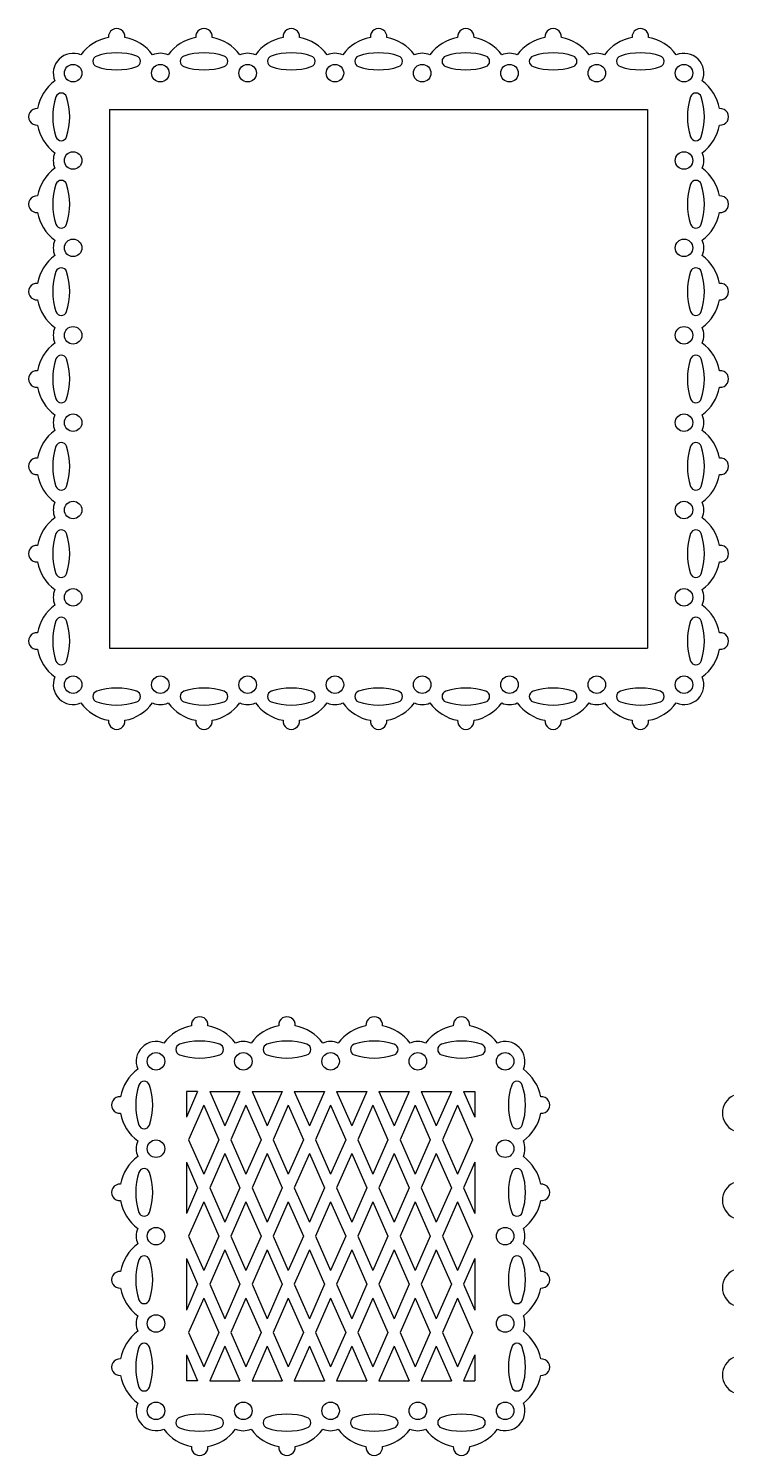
# Model space of a CAD drawing. Extents: x -354 to 222, y -54 to 209.
# Drawn here: x -201.6 to -74.2, y -50.7 to 207 of the extents above; entities that cross this region are included whole.
import ezdxf

# ---------------------------------------------------------------- set-up
doc = ezdxf.new("R2010")
doc.units = 0
doc.layers.get('0').update_dxf_attribs({"linetype": 'CONTINUOUS'})

msp = doc.modelspace()

# ---------------------------------------------------------------- linework, layer by layer
for p, q in [((-187.002821, 192.365359), (-187.002821, 95.101554)), ((-187.002821, 192.365359), (-89.739016, 192.365359)), ((-89.739016, 192.365359), (-89.739016, 95.101554)), ((-187.002821, 95.101554), (-89.739016, 95.101554)), ((-173.112718, 15.069152), (-173.112718, 10.423223)), ((-171.072359, 15.069152), (-173.112718, 15.069152)), ((-171.072359, 15.069152), (-173.112718, 10.423223)), ((-168.887985, 15.069152), (-166.157519, 8.851839)), ((-168.887985, 15.069152), (-163.427052, 15.069152)), ((-163.427052, 15.069152), (-166.157519, 8.851839)), ((-161.242679, 15.069152), (-158.512213, 8.851839)), ((-161.242679, 15.069152), (-155.781746, 15.069152)), ((-155.781746, 15.069152), (-158.512213, 8.851839)), ((-153.597373, 15.069152), (-150.866906, 8.851839)), ((-153.597373, 15.069152), (-148.13644, 15.069152)), ((-148.13644, 15.069152), (-150.866906, 8.851839)), ((-145.952067, 15.069152), (-143.2216, 8.851839)), ((-145.952067, 15.069152), (-140.491134, 15.069152)), ((-140.491134, 15.069152), (-143.2216, 8.851839)), ((-138.30676, 15.069152), (-135.576294, 8.851839)), ((-138.30676, 15.069152), (-132.845827, 15.069152)), ((-132.845827, 15.069152), (-135.576294, 8.851839)), ((-130.661454, 15.069152), (-127.930988, 8.851839)), ((-130.661454, 15.069152), (-125.200521, 15.069152)), ((-125.200521, 15.069152), (-127.930988, 8.851839)), ((-123.016148, 15.069152), (-120.975789, 10.423223)), ((-123.016148, 15.069152), (-120.975789, 15.069152)), ((-120.975789, 15.069152), (-120.975789, 10.423223)), ((-169.980172, 12.582227), (-172.710639, 6.364914)), ((-169.980172, 12.582227), (-167.249706, 6.364914)), ((-162.334866, 12.582227), (-165.065332, 6.364914)), ((-162.334866, 12.582227), (-159.604399, 6.364914)), ((-154.68956, 12.582227), (-157.420026, 6.364914)), ((-154.68956, 12.582227), (-151.959093, 6.364914)), ((-147.044253, 12.582227), (-149.77472, 6.364914)), ((-147.044253, 12.582227), (-144.313787, 6.364914)), ((-139.398947, 12.582227), (-142.129414, 6.364914)), ((-139.398947, 12.582227), (-136.66848, 6.364914)), ((-131.753641, 12.582227), (-134.484107, 6.364914)), ((-131.753641, 12.582227), (-129.023174, 6.364914)), ((-124.108334, 12.582227), (-126.838801, 6.364914)), ((-124.108334, 12.582227), (-121.377868, 6.364914)), ((-172.710639, 6.364914), (-169.980172, 0.147601)), ((-167.249706, 6.364914), (-169.980172, 0.147601)), ((-165.065332, 6.364914), (-162.334866, 0.147601)), ((-159.604399, 6.364914), (-162.334866, 0.147601)), ((-157.420026, 6.364914), (-154.68956, 0.147601)), ((-151.959093, 6.364914), (-154.68956, 0.147601)), ((-149.77472, 6.364914), (-147.044253, 0.147601)), ((-144.313787, 6.364914), (-147.044253, 0.147601)), ((-142.129414, 6.364914), (-139.398947, 0.147601)), ((-136.66848, 6.364914), (-139.398947, 0.147601)), ((-134.484107, 6.364914), (-131.753641, 0.147601)), ((-129.023174, 6.364914), (-131.753641, 0.147601)), ((-126.838801, 6.364914), (-124.108334, 0.147601)), ((-121.377868, 6.364914), (-124.108334, 0.147601)), ((-166.157519, 3.877989), (-168.887985, -2.339324)), ((-166.157519, 3.877989), (-163.427052, -2.339324)), ((-158.512213, 3.877989), (-161.242679, -2.339324)), ((-158.512213, 3.877989), (-155.781746, -2.339324)), ((-150.866906, 3.877989), (-153.597373, -2.339324)), ((-150.866906, 3.877989), (-148.13644, -2.339324)), ((-143.2216, 3.877989), (-145.952067, -2.339324)), ((-143.2216, 3.877989), (-140.491134, -2.339324)), ((-135.576294, 3.877989), (-138.30676, -2.339324)), ((-135.576294, 3.877989), (-132.845827, -2.339324)), ((-127.930988, 3.877989), (-130.661454, -2.339324)), ((-127.930988, 3.877989), (-125.200521, -2.339324)), ((-173.112718, 2.306604), (-171.072359, -2.339324)), ((-173.112718, 2.306604), (-173.112718, -6.985253)), ((-120.975789, 2.306604), (-123.016148, -2.339324)), ((-120.975789, 2.306604), (-120.975789, -6.985253)), ((-171.072359, -2.339324), (-173.112718, -6.985253)), ((-168.887985, -2.339324), (-166.157519, -8.556637)), ((-163.427052, -2.339324), (-166.157519, -8.556637)), ((-161.242679, -2.339324), (-158.512213, -8.556637)), ((-155.781746, -2.339324), (-158.512213, -8.556637)), ((-153.597373, -2.339324), (-150.866906, -8.556637)), ((-148.13644, -2.339324), (-150.866906, -8.556637)), ((-145.952067, -2.339324), (-143.2216, -8.556637)), ((-140.491134, -2.339324), (-143.2216, -8.556637)), ((-138.30676, -2.339324), (-135.576294, -8.556637)), ((-132.845827, -2.339324), (-135.576294, -8.556637)), ((-130.661454, -2.339324), (-127.930988, -8.556637)), ((-125.200521, -2.339324), (-127.930988, -8.556637)), ((-123.016148, -2.339324), (-120.975789, -6.985253)), ((-169.980172, -4.82625), (-172.710639, -11.043562)), ((-169.980172, -4.82625), (-167.249706, -11.043562)), ((-162.334866, -4.82625), (-165.065332, -11.043562)), ((-162.334866, -4.82625), (-159.604399, -11.043562)), ((-154.68956, -4.82625), (-157.420026, -11.043562)), ((-154.68956, -4.82625), (-151.959093, -11.043562)), ((-147.044253, -4.82625), (-149.77472, -11.043562)), ((-147.044253, -4.82625), (-144.313787, -11.043562)), ((-139.398947, -4.82625), (-142.129414, -11.043562)), ((-139.398947, -4.82625), (-136.66848, -11.043562)), ((-131.753641, -4.82625), (-134.484107, -11.043562)), ((-131.753641, -4.82625), (-129.023174, -11.043562)), ((-124.108334, -4.82625), (-126.838801, -11.043562)), ((-124.108334, -4.82625), (-121.377868, -11.043562)), ((-172.710639, -11.043562), (-169.980172, -17.260875)), ((-167.249706, -11.043562), (-169.980172, -17.260875)), ((-165.065332, -11.043562), (-162.334866, -17.260875)), ((-159.604399, -11.043562), (-162.334866, -17.260875)), ((-157.420026, -11.043562), (-154.68956, -17.260875)), ((-151.959093, -11.043562), (-154.68956, -17.260875)), ((-149.77472, -11.043562), (-147.044253, -17.260875)), ((-144.313787, -11.043562), (-147.044253, -17.260875)), ((-142.129414, -11.043562), (-139.398947, -17.260875)), ((-136.66848, -11.043562), (-139.398947, -17.260875)), ((-134.484107, -11.043562), (-131.753641, -17.260875)), ((-129.023174, -11.043562), (-131.753641, -17.260875)), ((-126.838801, -11.043562), (-124.108334, -17.260875)), ((-121.377868, -11.043562), (-124.108334, -17.260875)), ((-173.112718, -15.101872), (-171.072359, -19.7478)), ((-173.112718, -15.101872), (-173.112718, -24.393729)), ((-166.157519, -13.530488), (-168.887985, -19.7478)), ((-166.157519, -13.530488), (-163.427052, -19.7478)), ((-158.512213, -13.530488), (-161.242679, -19.7478)), ((-158.512213, -13.530488), (-155.781746, -19.7478)), ((-150.866906, -13.530488), (-153.597373, -19.7478)), ((-150.866906, -13.530488), (-148.13644, -19.7478)), ((-143.2216, -13.530488), (-145.952067, -19.7478)), ((-143.2216, -13.530488), (-140.491134, -19.7478)), ((-135.576294, -13.530488), (-138.30676, -19.7478)), ((-135.576294, -13.530488), (-132.845827, -19.7478)), ((-127.930988, -13.530488), (-130.661454, -19.7478)), ((-127.930988, -13.530488), (-125.200521, -19.7478)), ((-120.975789, -15.101872), (-123.016148, -19.7478)), ((-120.975789, -15.101872), (-120.975789, -24.393729)), ((-171.072359, -19.7478), (-173.112718, -24.393729)), ((-168.887985, -19.7478), (-166.157519, -25.965113)), ((-163.427052, -19.7478), (-166.157519, -25.965113)), ((-161.242679, -19.7478), (-158.512213, -25.965113)), ((-155.781746, -19.7478), (-158.512213, -25.965113)), ((-153.597373, -19.7478), (-150.866906, -25.965113)), ((-148.13644, -19.7478), (-150.866906, -25.965113)), ((-145.952067, -19.7478), (-143.2216, -25.965113)), ((-140.491134, -19.7478), (-143.2216, -25.965113)), ((-138.30676, -19.7478), (-135.576294, -25.965113)), ((-132.845827, -19.7478), (-135.576294, -25.965113)), ((-130.661454, -19.7478), (-127.930988, -25.965113)), ((-125.200521, -19.7478), (-127.930988, -25.965113)), ((-123.016148, -19.7478), (-120.975789, -24.393729)), ((-169.980172, -22.234726), (-172.710639, -28.452039)), ((-169.980172, -22.234726), (-167.249706, -28.452039)), ((-162.334866, -22.234726), (-165.065332, -28.452039)), ((-162.334866, -22.234726), (-159.604399, -28.452039)), ((-154.68956, -22.234726), (-157.420026, -28.452039)), ((-154.68956, -22.234726), (-151.959093, -28.452039)), ((-147.044253, -22.234726), (-149.77472, -28.452039)), ((-147.044253, -22.234726), (-144.313787, -28.452039)), ((-139.398947, -22.234726), (-142.129414, -28.452039)), ((-139.398947, -22.234726), (-136.66848, -28.452039)), ((-131.753641, -22.234726), (-134.484107, -28.452039)), ((-131.753641, -22.234726), (-129.023174, -28.452039)), ((-124.108334, -22.234726), (-126.838801, -28.452039)), ((-124.108334, -22.234726), (-121.377868, -28.452039)), ((-172.710639, -28.452039), (-169.980172, -34.669351)), ((-167.249706, -28.452039), (-169.980172, -34.669351)), ((-165.065332, -28.452039), (-162.334866, -34.669351)), ((-159.604399, -28.452039), (-162.334866, -34.669351)), ((-157.420026, -28.452039), (-154.68956, -34.669351)), ((-151.959093, -28.452039), (-154.68956, -34.669351)), ((-149.77472, -28.452039), (-147.044253, -34.669351)), ((-144.313787, -28.452039), (-147.044253, -34.669351)), ((-142.129414, -28.452039), (-139.398947, -34.669351)), ((-136.66848, -28.452039), (-139.398947, -34.669351)), ((-134.484107, -28.452039), (-131.753641, -34.669351)), ((-129.023174, -28.452039), (-131.753641, -34.669351)), ((-126.838801, -28.452039), (-124.108334, -34.669351)), ((-121.377868, -28.452039), (-124.108334, -34.669351)), ((-173.112718, -32.510348), (-171.072359, -37.156277)), ((-173.112718, -32.510348), (-173.112718, -37.156277)), ((-166.157519, -30.938964), (-168.887985, -37.156277)), ((-166.157519, -30.938964), (-163.427052, -37.156277)), ((-158.512213, -30.938964), (-161.242679, -37.156277)), ((-158.512213, -30.938964), (-155.781746, -37.156277)), ((-150.866906, -30.938964), (-153.597373, -37.156277)), ((-150.866906, -30.938964), (-148.13644, -37.156277)), ((-143.2216, -30.938964), (-145.952067, -37.156277)), ((-143.2216, -30.938964), (-140.491134, -37.156277)), ((-135.576294, -30.938964), (-138.30676, -37.156277)), ((-135.576294, -30.938964), (-132.845827, -37.156277)), ((-127.930988, -30.938964), (-130.661454, -37.156277)), ((-127.930988, -30.938964), (-125.200521, -37.156277)), ((-120.975789, -32.510348), (-123.016148, -37.156277)), ((-120.975789, -32.510348), (-120.975789, -37.156277)), ((-171.072359, -37.156277), (-173.112718, -37.156277)), ((-168.887985, -37.156277), (-163.427052, -37.156277)), ((-161.242679, -37.156277), (-155.781746, -37.156277)), ((-153.597373, -37.156277), (-148.13644, -37.156277)), ((-145.952067, -37.156277), (-140.491134, -37.156277)), ((-138.30676, -37.156277), (-132.845827, -37.156277)), ((-130.661454, -37.156277), (-125.200521, -37.156277)), ((-123.016148, -37.156277), (-120.975789, -37.156277))]:
    msp.add_line(p, q)
for centre in [(-193.585607, 198.948145), (-177.809982, 198.948145), (-162.034357, 198.948145), (-146.258731, 198.948145), (-130.483106, 198.948145), (-114.707481, 198.948145), (-98.931856, 198.948145), (-83.15623, 198.948145), (-193.585607, 183.17252), (-83.15623, 183.17252), (-193.585607, 167.396895), (-83.15623, 167.396895), (-193.585607, 151.621269), (-83.15623, 151.621269), (-193.585607, 135.845644), (-83.15623, 135.845644), (-193.585607, 120.070019), (-83.15623, 120.070019), (-193.585607, 104.294394), (-83.15623, 104.294394), (-193.585607, 88.518769), (-177.809982, 88.518769), (-162.034357, 88.518769), (-146.258731, 88.518769), (-130.483106, 88.518769), (-114.707481, 88.518769), (-98.931856, 88.518769), (-83.15623, 88.518769), (-178.595504, 20.507688), (-162.819879, 20.507688), (-147.044253, 20.507688), (-131.268628, 20.507688), (-115.493003, 20.507688), (-178.595504, 4.732063), (-115.493003, 4.732063), (-178.595504, -11.043562), (-115.493003, -11.043562), (-178.595504, -26.819188), (-115.493003, -26.819188), (-178.595504, -42.594813), (-162.819879, -42.594813), (-147.044253, -42.594813), (-131.268628, -42.594813), (-115.493003, -42.594813)]:
    msp.add_circle(centre, 1.582786)
for centre, radius, start, end in [((-185.697794, 205.512855), 1.493279, 354.694801, 185.305199), ((-169.922169, 205.512855), 1.493279, 354.694801, 185.305199), ((-154.146544, 205.512855), 1.493279, 354.694801, 185.305199), ((-138.370919, 205.512855), 1.493279, 354.694801, 185.305199), ((-122.595294, 205.512855), 1.493279, 354.694801, 185.305199), ((-106.819668, 205.512855), 1.493279, 354.694801, 185.305199), ((-91.044043, 205.512855), 1.493279, 354.694801, 185.305199), ((-185.697794, 197.43767), 8.075186, 100.610398, 143.455798), ((-185.697794, 197.43767), 8.075186, 36.544202, 79.389602), ((-169.922169, 197.43767), 8.075186, 100.610398, 143.455798), ((-169.922169, 197.43767), 8.075186, 36.544202, 79.389602), ((-154.146544, 197.43767), 8.075186, 100.610398, 143.455798), ((-154.146544, 197.43767), 8.075186, 36.544202, 79.389602), ((-138.370919, 197.43767), 8.075186, 100.610398, 143.455798), ((-138.370919, 197.43767), 8.075186, 36.544202, 79.389602), ((-122.595294, 197.43767), 8.075186, 100.610398, 143.455798), ((-122.595294, 197.43767), 8.075186, 36.544202, 79.389602), ((-106.819668, 197.43767), 8.075186, 100.610398, 143.455798), ((-106.819668, 197.43767), 8.075186, 36.544202, 79.389602), ((-91.044043, 197.43767), 8.075186, 100.610398, 143.455798), ((-91.044043, 197.43767), 8.075186, 36.544202, 79.389602), ((-193.585607, 198.948145), 3.582786, 66.994427, 203.005573), ((-188.997794, 201.08591), 1.005027, 108.543633, 251.456367), ((-185.697794, 191.170129), 11.455513, 71.580477, 108.419523), ((-182.397794, 201.08591), 1.005027, 288.543633, 71.456367), ((-177.809982, 198.948145), 3.582786, 66.994427, 113.005573), ((-173.222169, 201.08591), 1.005027, 108.543633, 251.456367), ((-169.922169, 191.170129), 11.455513, 71.580477, 108.419523), ((-166.622169, 201.08591), 1.005027, 288.543633, 71.456367), ((-162.034357, 198.948145), 3.582786, 66.994427, 113.005573), ((-157.446544, 201.08591), 1.005027, 108.543633, 251.456367), ((-154.146544, 191.170129), 11.455513, 71.580477, 108.419523), ((-150.846544, 201.08591), 1.005027, 288.543633, 71.456367), ((-146.258731, 198.948145), 3.582786, 66.994427, 113.005573), ((-141.670919, 201.08591), 1.005027, 108.543633, 251.456367), ((-138.370919, 191.170129), 11.455513, 71.580477, 108.419523), ((-135.070919, 201.08591), 1.005027, 288.543633, 71.456367), ((-130.483106, 198.948145), 3.582786, 66.994427, 113.005573), ((-125.895294, 201.08591), 1.005027, 108.543633, 251.456367), ((-122.595294, 191.170129), 11.455513, 71.580477, 108.419523), ((-119.295294, 201.08591), 1.005027, 288.543633, 71.456367), ((-114.707481, 198.948145), 3.582786, 66.994427, 113.005573), ((-110.119668, 201.08591), 1.005027, 108.543633, 251.456367), ((-106.819668, 191.170129), 11.455513, 71.580477, 108.419523), ((-103.519668, 201.08591), 1.005027, 288.543633, 71.456367), ((-98.931856, 198.948145), 3.582786, 66.994427, 113.005573), ((-94.344043, 201.08591), 1.005027, 108.543633, 251.456367), ((-91.044043, 191.170129), 11.455513, 71.580477, 108.419523), ((-87.744043, 201.08591), 1.005027, 288.543633, 71.456367), ((-83.15623, 198.948145), 3.582786, 336.994427, 113.005573), ((-185.697794, 211.001692), 11.455513, 251.580477, 288.419523), ((-169.922169, 211.001692), 11.455513, 251.580477, 288.419523), ((-154.146544, 211.001692), 11.455513, 251.580477, 288.419523), ((-138.370919, 211.001692), 11.455513, 251.580477, 288.419523), ((-122.595294, 211.001692), 11.455513, 251.580477, 288.419523), ((-106.819668, 211.001692), 11.455513, 251.580477, 288.419523), ((-91.044043, 211.001692), 11.455513, 251.580477, 288.419523), ((-192.075132, 191.060333), 8.075186, 126.544202, 169.389602), ((-84.666706, 191.060333), 8.075186, 10.610398, 53.455798), ((-185.80759, 191.060333), 11.455513, 161.580477, 198.419523), ((-195.723372, 194.360333), 1.005027, 18.543633, 161.456367), ((-205.639154, 191.060333), 11.455513, 341.580477, 18.419523), ((-71.102684, 191.060333), 11.455513, 161.580477, 198.419523), ((-81.018466, 194.360333), 1.005027, 18.543633, 161.456367), ((-90.934247, 191.060333), 11.455513, 341.580477, 18.419523), ((-200.150317, 191.060333), 1.493279, 84.694801, 275.305199), ((-76.59152, 191.060333), 1.493279, 264.694801, 95.305199), ((-192.075132, 191.060333), 8.075186, 190.610398, 233.455798), ((-84.666706, 191.060333), 8.075186, 306.544202, 349.389602), ((-195.723372, 187.760333), 1.005027, 198.543633, 341.456367), ((-81.018466, 187.760333), 1.005027, 198.543633, 341.456367), ((-193.585607, 183.17252), 3.582786, 156.994427, 203.005573), ((-83.15623, 183.17252), 3.582786, 336.994427, 23.005573), ((-192.075132, 175.284707), 8.075186, 126.544202, 169.389602), ((-84.666706, 175.284707), 8.075186, 10.610398, 53.455798), ((-185.80759, 175.284707), 11.455513, 161.580477, 198.419523), ((-195.723372, 178.584707), 1.005027, 18.543633, 161.456367), ((-205.639154, 175.284707), 11.455513, 341.580477, 18.419523), ((-71.102684, 175.284707), 11.455513, 161.580477, 198.419523), ((-81.018466, 178.584707), 1.005027, 18.543633, 161.456367), ((-90.934247, 175.284707), 11.455513, 341.580477, 18.419523), ((-200.150317, 175.284707), 1.493279, 84.694801, 275.305199), ((-76.59152, 175.284707), 1.493279, 264.694801, 95.305199), ((-192.075132, 175.284707), 8.075186, 190.610398, 233.455798), ((-84.666706, 175.284707), 8.075186, 306.544202, 349.389602), ((-195.723372, 171.984707), 1.005027, 198.543633, 341.456367), ((-81.018466, 171.984707), 1.005027, 198.543633, 341.456367), ((-193.585607, 167.396895), 3.582786, 156.994427, 203.005573), ((-83.15623, 167.396895), 3.582786, 336.994427, 23.005573), ((-192.075132, 159.509082), 8.075186, 126.544202, 169.389602), ((-84.666706, 159.509082), 8.075186, 10.610398, 53.455798), ((-185.80759, 159.509082), 11.455513, 161.580477, 198.419523), ((-195.723372, 162.809082), 1.005027, 18.543633, 161.456367), ((-205.639154, 159.509082), 11.455513, 341.580477, 18.419523), ((-71.102684, 159.509082), 11.455513, 161.580477, 198.419523), ((-81.018466, 162.809082), 1.005027, 18.543633, 161.456367), ((-90.934247, 159.509082), 11.455513, 341.580477, 18.419523), ((-200.150317, 159.509082), 1.493279, 84.694801, 275.305199), ((-76.59152, 159.509082), 1.493279, 264.694801, 95.305199), ((-192.075132, 159.509082), 8.075186, 190.610398, 233.455798), ((-84.666706, 159.509082), 8.075186, 306.544202, 349.389602), ((-195.723372, 156.209082), 1.005027, 198.543633, 341.456367), ((-81.018466, 156.209082), 1.005027, 198.543633, 341.456367), ((-193.585607, 151.621269), 3.582786, 156.994427, 203.005573), ((-83.15623, 151.621269), 3.582786, 336.994427, 23.005573), ((-192.075132, 143.733457), 8.075186, 126.544202, 169.389602), ((-84.666706, 143.733457), 8.075186, 10.610398, 53.455798), ((-185.80759, 143.733457), 11.455513, 161.580477, 198.419523), ((-195.723372, 147.033457), 1.005027, 18.543633, 161.456367), ((-205.639154, 143.733457), 11.455513, 341.580477, 18.419523), ((-71.102684, 143.733457), 11.455513, 161.580477, 198.419523), ((-81.018466, 147.033457), 1.005027, 18.543633, 161.456367), ((-90.934247, 143.733457), 11.455513, 341.580477, 18.419523), ((-200.150317, 143.733457), 1.493279, 84.694801, 275.305199), ((-76.59152, 143.733457), 1.493279, 264.694801, 95.305199), ((-192.075132, 143.733457), 8.075186, 190.610398, 233.455798), ((-84.666706, 143.733457), 8.075186, 306.544202, 349.389602), ((-195.723372, 140.433457), 1.005027, 198.543633, 341.456367), ((-81.018466, 140.433457), 1.005027, 198.543633, 341.456367), ((-193.585607, 135.845644), 3.582786, 156.994427, 203.005573), ((-83.15623, 135.845644), 3.582786, 336.994427, 23.005573), ((-192.075132, 127.957832), 8.075186, 126.544202, 169.389602), ((-84.666706, 127.957832), 8.075186, 10.610398, 53.455798), ((-185.80759, 127.957832), 11.455513, 161.580477, 198.419523), ((-195.723372, 131.257832), 1.005027, 18.543633, 161.456367), ((-205.639154, 127.957832), 11.455513, 341.580477, 18.419523), ((-71.102684, 127.957832), 11.455513, 161.580477, 198.419523), ((-81.018466, 131.257832), 1.005027, 18.543633, 161.456367), ((-90.934247, 127.957832), 11.455513, 341.580477, 18.419523), ((-200.150317, 127.957832), 1.493279, 84.694801, 275.305199), ((-76.59152, 127.957832), 1.493279, 264.694801, 95.305199), ((-192.075132, 127.957832), 8.075186, 190.610398, 233.455798), ((-84.666706, 127.957832), 8.075186, 306.544202, 349.389602), ((-195.723372, 124.657832), 1.005027, 198.543633, 341.456367), ((-81.018466, 124.657832), 1.005027, 198.543633, 341.456367), ((-193.585607, 120.070019), 3.582786, 156.994427, 203.005573), ((-83.15623, 120.070019), 3.582786, 336.994427, 23.005573), ((-192.075132, 112.182206), 8.075186, 126.544202, 169.389602), ((-84.666706, 112.182206), 8.075186, 10.610398, 53.455798), ((-195.723372, 115.482206), 1.005027, 18.543633, 161.456367), ((-81.018466, 115.482206), 1.005027, 18.543633, 161.456367), ((-200.150317, 112.182206), 1.493279, 84.694801, 275.305199), ((-185.80759, 112.182206), 11.455513, 161.580477, 198.419523), ((-205.639154, 112.182206), 11.455513, 341.580477, 18.419523), ((-71.102684, 112.182206), 11.455513, 161.580477, 198.419523), ((-90.934247, 112.182206), 11.455513, 341.580477, 18.419523), ((-76.59152, 112.182206), 1.493279, 264.694801, 95.305199), ((-192.075132, 112.182206), 8.075186, 190.610398, 233.455798), ((-195.723372, 108.882206), 1.005027, 198.543633, 341.456367), ((-81.018466, 108.882206), 1.005027, 198.543633, 341.456367), ((-84.666706, 112.182206), 8.075186, 306.544202, 349.389602), ((-193.585607, 104.294394), 3.582786, 156.994427, 203.005573), ((-83.15623, 104.294394), 3.582786, 336.994427, 23.005573), ((-192.075132, 96.406581), 8.075186, 126.544202, 169.389602), ((-195.723372, 99.706581), 1.005027, 18.543633, 161.456367), ((-81.018466, 99.706581), 1.005027, 18.543633, 161.456367), ((-84.666706, 96.406581), 8.075186, 10.610398, 53.455798), ((-185.80759, 96.406581), 11.455513, 161.580477, 198.419523), ((-205.639154, 96.406581), 11.455513, 341.580477, 18.419523), ((-71.102684, 96.406581), 11.455513, 161.580477, 198.419523), ((-90.934247, 96.406581), 11.455513, 341.580477, 18.419523), ((-200.150317, 96.406581), 1.493279, 84.694801, 275.305199), ((-76.59152, 96.406581), 1.493279, 264.694801, 95.305199), ((-192.075132, 96.406581), 8.075186, 190.610398, 233.455798), ((-195.723372, 93.106581), 1.005027, 198.543633, 341.456367), ((-81.018466, 93.106581), 1.005027, 198.543633, 341.456367), ((-84.666706, 96.406581), 8.075186, 306.544202, 349.389602), ((-193.585607, 88.518769), 3.582786, 156.994427, 293.005573), ((-185.697794, 76.465222), 11.455513, 71.580477, 108.419523), ((-169.922169, 76.465222), 11.455513, 71.580477, 108.419523), ((-154.146544, 76.465222), 11.455513, 71.580477, 108.419523), ((-138.370919, 76.465222), 11.455513, 71.580477, 108.419523), ((-122.595294, 76.465222), 11.455513, 71.580477, 108.419523), ((-106.819668, 76.465222), 11.455513, 71.580477, 108.419523), ((-91.044043, 76.465222), 11.455513, 71.580477, 108.419523), ((-83.15623, 88.518769), 3.582786, 246.994427, 23.005573), ((-185.697794, 90.029244), 8.075186, 216.544202, 259.389602), ((-188.997794, 86.381004), 1.005027, 108.543633, 251.456367), ((-185.697794, 96.296785), 11.455513, 251.580477, 288.419523), ((-185.697794, 90.029244), 8.075186, 280.610398, 323.455798), ((-182.397794, 86.381004), 1.005027, 288.543633, 71.456367), ((-177.809982, 88.518769), 3.582786, 246.994427, 293.005573), ((-169.922169, 90.029244), 8.075186, 216.544202, 259.389602), ((-173.222169, 86.381004), 1.005027, 108.543633, 251.456367), ((-169.922169, 96.296785), 11.455513, 251.580477, 288.419523), ((-169.922169, 90.029244), 8.075186, 280.610398, 323.455798), ((-166.622169, 86.381004), 1.005027, 288.543633, 71.456367), ((-162.034357, 88.518769), 3.582786, 246.994427, 293.005573), ((-154.146544, 90.029244), 8.075186, 216.544202, 259.389602), ((-157.446544, 86.381004), 1.005027, 108.543633, 251.456367), ((-154.146544, 96.296785), 11.455513, 251.580477, 288.419523), ((-154.146544, 90.029244), 8.075186, 280.610398, 323.455798), ((-150.846544, 86.381004), 1.005027, 288.543633, 71.456367), ((-146.258731, 88.518769), 3.582786, 246.994427, 293.005573), ((-138.370919, 90.029244), 8.075186, 216.544202, 259.389602), ((-141.670919, 86.381004), 1.005027, 108.543633, 251.456367), ((-138.370919, 96.296785), 11.455513, 251.580477, 288.419523), ((-138.370919, 90.029244), 8.075186, 280.610398, 323.455798), ((-135.070919, 86.381004), 1.005027, 288.543633, 71.456367), ((-130.483106, 88.518769), 3.582786, 246.994427, 293.005573), ((-122.595294, 90.029244), 8.075186, 216.544202, 259.389602), ((-125.895294, 86.381004), 1.005027, 108.543633, 251.456367), ((-122.595294, 96.296785), 11.455513, 251.580477, 288.419523), ((-122.595294, 90.029244), 8.075186, 280.610398, 323.455798), ((-119.295294, 86.381004), 1.005027, 288.543633, 71.456367), ((-114.707481, 88.518769), 3.582786, 246.994427, 293.005573), ((-106.819668, 90.029244), 8.075186, 216.544202, 259.389602), ((-110.119668, 86.381004), 1.005027, 108.543633, 251.456367), ((-106.819668, 96.296785), 11.455513, 251.580477, 288.419523), ((-106.819668, 90.029244), 8.075186, 280.610398, 323.455798), ((-103.519668, 86.381004), 1.005027, 288.543633, 71.456367), ((-98.931856, 88.518769), 3.582786, 246.994427, 293.005573), ((-91.044043, 90.029244), 8.075186, 216.544202, 259.389602), ((-94.344043, 86.381004), 1.005027, 108.543633, 251.456367), ((-91.044043, 96.296785), 11.455513, 251.580477, 288.419523), ((-91.044043, 90.029244), 8.075186, 280.610398, 323.455798), ((-87.744043, 86.381004), 1.005027, 288.543633, 71.456367), ((-185.697794, 81.954058), 1.493279, 174.694801, 5.305199), ((-169.922169, 81.954058), 1.493279, 174.694801, 5.305199), ((-154.146544, 81.954058), 1.493279, 174.694801, 5.305199), ((-138.370919, 81.954058), 1.493279, 174.694801, 5.305199), ((-122.595294, 81.954058), 1.493279, 174.694801, 5.305199), ((-106.819668, 81.954058), 1.493279, 174.694801, 5.305199), ((-91.044043, 81.954058), 1.493279, 174.694801, 5.305199), ((-170.707691, 27.072398), 1.493279, 354.694801, 185.305199), ((-154.932066, 27.072398), 1.493279, 354.694801, 185.305199), ((-139.156441, 27.072398), 1.493279, 354.694801, 185.305199), ((-123.380815, 27.072398), 1.493279, 354.694801, 185.305199), ((-170.707691, 18.997213), 8.075186, 100.610398, 143.455798), ((-170.707691, 18.997213), 8.075186, 36.544202, 79.389602), ((-154.932066, 18.997213), 8.075186, 100.610398, 143.455798), ((-154.932066, 18.997213), 8.075186, 36.544202, 79.389602), ((-139.156441, 18.997213), 8.075186, 100.610398, 143.455798), ((-139.156441, 18.997213), 8.075186, 36.544202, 79.389602), ((-123.380815, 18.997213), 8.075186, 100.610398, 143.455798), ((-123.380815, 18.997213), 8.075186, 36.544202, 79.389602), ((-178.595504, 20.507688), 3.582786, 66.994427, 203.005573), ((-174.007691, 22.645453), 1.005027, 108.543633, 251.456367), ((-170.707691, 12.729671), 11.455513, 71.580477, 108.419523), ((-167.407691, 22.645453), 1.005027, 288.543633, 71.456367), ((-162.819879, 20.507688), 3.582786, 66.994427, 113.005573), ((-158.232066, 22.645453), 1.005027, 108.543633, 251.456367), ((-154.932066, 12.729671), 11.455513, 71.580477, 108.419523), ((-151.632066, 22.645453), 1.005027, 288.543633, 71.456367), ((-147.044253, 20.507688), 3.582786, 66.994427, 113.005573), ((-142.456441, 22.645453), 1.005027, 108.543633, 251.456367), ((-139.156441, 12.729671), 11.455513, 71.580477, 108.419523), ((-135.856441, 22.645453), 1.005027, 288.543633, 71.456367), ((-131.268628, 20.507688), 3.582786, 66.994427, 113.005573), ((-126.680815, 22.645453), 1.005027, 108.543633, 251.456367), ((-123.380815, 12.729671), 11.455513, 71.580477, 108.419523), ((-120.080815, 22.645453), 1.005027, 288.543633, 71.456367), ((-115.493003, 20.507688), 3.582786, 336.994427, 113.005573), ((-170.707691, 32.561234), 11.455513, 251.580477, 288.419523), ((-154.932066, 32.561234), 11.455513, 251.580477, 288.419523), ((-139.156441, 32.561234), 11.455513, 251.580477, 288.419523), ((-123.380815, 32.561234), 11.455513, 251.580477, 288.419523), ((-177.085028, 12.619875), 8.075186, 126.544202, 169.389602), ((-117.003478, 12.619875), 8.075186, 10.610398, 53.455798), ((-170.817487, 12.619875), 11.455513, 161.580477, 198.419523), ((-180.733269, 15.919875), 1.005027, 18.543633, 161.456367), ((-190.64905, 12.619875), 11.455513, 341.580477, 18.419523), ((-103.439456, 12.619875), 11.455513, 161.580477, 198.419523), ((-113.355238, 15.919875), 1.005027, 18.543633, 161.456367), ((-123.271019, 12.619875), 11.455513, 341.580477, 18.419523), ((-185.160214, 12.619875), 1.493279, 84.694801, 275.305199), ((-108.928292, 12.619875), 1.493279, 264.694801, 95.305199), ((-72.726823, 11.202485), 3.493279, 115.2856, 244.7144), ((-177.085028, 12.619875), 8.075186, 190.610398, 233.455798), ((-117.003478, 12.619875), 8.075186, 306.544202, 349.389602), ((-180.733269, 9.319875), 1.005027, 198.543633, 341.456367), ((-113.355238, 9.319875), 1.005027, 198.543633, 341.456367), ((-178.595504, 4.732063), 3.582786, 156.994427, 203.005573), ((-115.493003, 4.732063), 3.582786, 336.994427, 23.005573), ((-177.085028, -3.15575), 8.075186, 126.544202, 169.389602), ((-117.003478, -3.15575), 8.075186, 10.610398, 53.455798), ((-170.817487, -3.15575), 11.455513, 161.580477, 198.419523), ((-180.733269, 0.14425), 1.005027, 18.543633, 161.456367), ((-190.64905, -3.15575), 11.455513, 341.580477, 18.419523), ((-103.439456, -3.15575), 11.455513, 161.580477, 198.419523), ((-113.355238, 0.14425), 1.005027, 18.543633, 161.456367), ((-123.271019, -3.15575), 11.455513, 341.580477, 18.419523), ((-185.160214, -3.15575), 1.493279, 84.694801, 275.305199), ((-108.928292, -3.15575), 1.493279, 264.694801, 95.305199), ((-72.726823, -4.573141), 3.493279, 115.2856, 244.7144), ((-177.085028, -3.15575), 8.075186, 190.610398, 233.455798), ((-117.003478, -3.15575), 8.075186, 306.544202, 349.389602), ((-180.733269, -6.45575), 1.005027, 198.543633, 341.456367), ((-113.355238, -6.45575), 1.005027, 198.543633, 341.456367), ((-178.595504, -11.043562), 3.582786, 156.994427, 203.005573), ((-115.493003, -11.043562), 3.582786, 336.994427, 23.005573), ((-177.085028, -18.931375), 8.075186, 126.544202, 169.389602), ((-117.003478, -18.931375), 8.075186, 10.610398, 53.455798), ((-170.817487, -18.931375), 11.455513, 161.580477, 198.419523), ((-180.733269, -15.631375), 1.005027, 18.543633, 161.456367), ((-190.64905, -18.931375), 11.455513, 341.580477, 18.419523), ((-103.439456, -18.931375), 11.455513, 161.580477, 198.419523), ((-113.355238, -15.631375), 1.005027, 18.543633, 161.456367), ((-123.271019, -18.931375), 11.455513, 341.580477, 18.419523), ((-185.160214, -18.931375), 1.493279, 84.694801, 275.305199), ((-108.928292, -18.931375), 1.493279, 264.694801, 95.305199), ((-72.726823, -20.348766), 3.493279, 115.2856, 244.7144), ((-177.085028, -18.931375), 8.075186, 190.610398, 233.455798), ((-117.003478, -18.931375), 8.075186, 306.544202, 349.389602), ((-180.733269, -22.231375), 1.005027, 198.543633, 341.456367), ((-113.355238, -22.231375), 1.005027, 198.543633, 341.456367), ((-178.595504, -26.819188), 3.582786, 156.994427, 203.005573), ((-115.493003, -26.819188), 3.582786, 336.994427, 23.005573), ((-177.085028, -34.707), 8.075186, 126.544202, 169.389602), ((-117.003478, -34.707), 8.075186, 10.610398, 53.455798), ((-180.733269, -31.407), 1.005027, 18.543633, 161.456367), ((-113.355238, -31.407), 1.005027, 18.543633, 161.456367), ((-185.160214, -34.707), 1.493279, 84.694801, 275.305199), ((-170.817487, -34.707), 11.455513, 161.580477, 198.419523), ((-190.64905, -34.707), 11.455513, 341.580477, 18.419523), ((-103.439456, -34.707), 11.455513, 161.580477, 198.419523), ((-123.271019, -34.707), 11.455513, 341.580477, 18.419523), ((-108.928292, -34.707), 1.493279, 264.694801, 95.305199), ((-72.726823, -36.124391), 3.493279, 115.2856, 244.7144), ((-177.085028, -34.707), 8.075186, 190.610398, 233.455798), ((-180.733269, -38.007), 1.005027, 198.543633, 341.456367), ((-113.355238, -38.007), 1.005027, 198.543633, 341.456367), ((-117.003478, -34.707), 8.075186, 306.544202, 349.389602), ((-178.595504, -42.594813), 3.582786, 156.994427, 293.005573), ((-115.493003, -42.594813), 3.582786, 246.994427, 23.005573), ((-174.007691, -44.732578), 1.005027, 108.543633, 251.456367), ((-170.707691, -54.648359), 11.455513, 71.580477, 108.419523), ((-167.407691, -44.732578), 1.005027, 288.543633, 71.456367), ((-158.232066, -44.732578), 1.005027, 108.543633, 251.456367), ((-154.932066, -54.648359), 11.455513, 71.580477, 108.419523), ((-151.632066, -44.732578), 1.005027, 288.543633, 71.456367), ((-142.456441, -44.732578), 1.005027, 108.543633, 251.456367), ((-139.156441, -54.648359), 11.455513, 71.580477, 108.419523), ((-135.856441, -44.732578), 1.005027, 288.543633, 71.456367), ((-126.680815, -44.732578), 1.005027, 108.543633, 251.456367), ((-123.380815, -54.648359), 11.455513, 71.580477, 108.419523), ((-120.080815, -44.732578), 1.005027, 288.543633, 71.456367), ((-170.707691, -41.084338), 8.075186, 216.544202, 259.389602), ((-170.707691, -34.816796), 11.455513, 251.580477, 288.419523), ((-170.707691, -41.084338), 8.075186, 280.610398, 323.455798), ((-162.819879, -42.594813), 3.582786, 246.994427, 293.005573), ((-154.932066, -41.084338), 8.075186, 216.544202, 259.389602), ((-154.932066, -34.816796), 11.455513, 251.580477, 288.419523), ((-154.932066, -41.084338), 8.075186, 280.610398, 323.455798), ((-147.044253, -42.594813), 3.582786, 246.994427, 293.005573), ((-139.156441, -41.084338), 8.075186, 216.544202, 259.389602), ((-139.156441, -34.816796), 11.455513, 251.580477, 288.419523), ((-139.156441, -41.084338), 8.075186, 280.610398, 323.455798), ((-131.268628, -42.594813), 3.582786, 246.994427, 293.005573), ((-123.380815, -41.084338), 8.075186, 216.544202, 259.389602), ((-123.380815, -34.816796), 11.455513, 251.580477, 288.419523), ((-123.380815, -41.084338), 8.075186, 280.610398, 323.455798), ((-170.707691, -49.159523), 1.493279, 174.694801, 5.305199), ((-154.932066, -49.159523), 1.493279, 174.694801, 5.305199), ((-139.156441, -49.159523), 1.493279, 174.694801, 5.305199), ((-123.380815, -49.159523), 1.493279, 174.694801, 5.305199)]:
    msp.add_arc(centre, radius, start, end)

doc.saveas('drawing.dxf')
